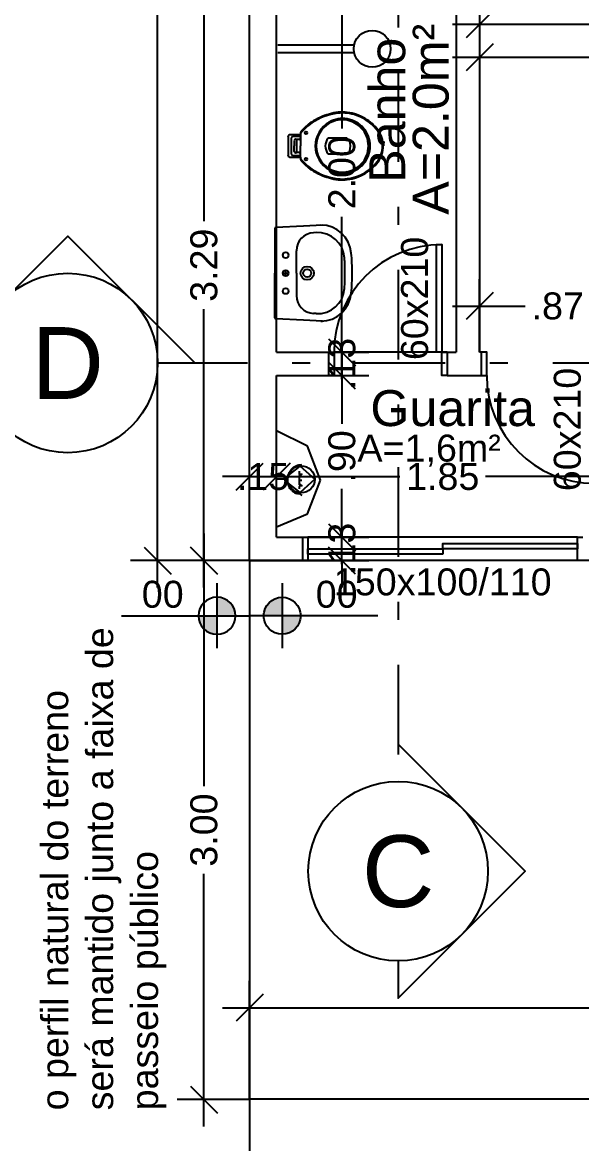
# Model space of a CAD drawing. Extents: x -120 to 178, y 5 to 129.
# Drawn here: x 8.46 to 11.57, y 72.68 to 78.92 of the extents above; entities that cross this region are included whole.
import ezdxf
from ezdxf.enums import TextEntityAlignment as Align

# ---------------------------------------------------------------- set-up
doc = ezdxf.new("R2010")
doc.units = 0
doc.header["$MEASUREMENT"] = 0
doc.linetypes.add('DASHDOT', pattern=[1, 0.5, -0.25, 0, -0.25])
doc.layers.get('0').update_dxf_attribs({"linetype": 'CONTINUOUS'})
doc.layers.get('DEFPOINTS').update_dxf_attribs({"linetype": 'CONTINUOUS'})
for name, color, linetype in [('cota', 1, 'CONTINUOUS'), ('janela-porta', 6, 'CONTINUOUS'), ('moveis', 253, 'CONTINUOUS'), ('nivel', 4, 'CONTINUOUS'), ('parede', 2, 'CONTINUOUS'), ('piso', 4, 'CONTINUOUS'), ('texto', 7, 'CONTINUOUS'), ('vegetacao', 82, 'CONTINUOUS')]:
    doc.layers.add(name, color=color, linetype=linetype)
doc.styles.add('ARIAL', font='arial.ttf')
doc.styles.add('ROMANS', font='arial.ttf', dxfattribs={"height": 1.5})
doc.styles.get("Standard").update_dxf_attribs({"font": 'arial.ttf'})
doc.dimstyles.new('cotass', dxfattribs={"dimtxt": 0.15, "dimasz": 0.15, "dimexe": 0.15, "dimexo": 0, "dimgap": 0.05, "dimtad": 0, "dimzin": 4, "dimdsep": 46, "dimtxsty": 'Standard', "dimblk": 'OBLIQUE', "dimcen": 0, "dimdle": 0.15, "dimclrd": 256, "dimclrt": 4, "dimadec": 0, "dimazin": 1, "dimtfac": 1, "dimtix": 1, "dimtofl": 0, "dimtmove": 0, "dimatfit": 3, "dimldrblk": 'OPEN30', "dimfxl": 0, "dimtolj": 1, "dimtzin": 0, "dimlwd": -1, "dimarcsym": 0})

# ---------------------------------------------------------------- blocks, each defined once
blk = doc.blocks.new('NIVEL')
at = {"layer": 'nivel'}
h = blk.add_hatch(color=256, dxfattribs=at)
h.paths.add_polyline_path([(0, 0.1375, 0.414214), (-0.1375, 0), (0, 0)])
h.paths.add_polyline_path([(0, 0), (0, -0.1375, 0.414214), (0.1375, 0)])
for p, q in [((0, 0.2417), (0, -0.2417)), ((0.7095, 0), (-0.2418, 0))]:
    blk.add_line(p, q, dxfattribs=at)
blk.add_circle((0, 0), 0.1375, dxfattribs=at)
blk = doc.blocks.new('_Oblique')
at = {"color": 0, "linetype": 'ByBlock', "lineweight": -2}
blk.add_line((-0.5, -0.5), (0.5, 0.5), dxfattribs=at)
blk = doc.blocks.new('*D6')
at = {"layer": 'cota', "linetype": 'Continuous', "transparency": 16777216}
for p, q in [((9.4656, 76.0737), (9.4656, 74.6672)), ((9.4656, 72.7717), (9.4656, 74.1782))]:
    blk.add_line(p, q, dxfattribs=at)
at = {"layer": 'cota', "color": 0, "linetype": 'Continuous', "lineweight": -2, "transparency": 16777216}
for p, q in [((9.7193, 75.9237), (9.3156, 75.9237)), ((9.7193, 72.9217), (9.3156, 72.9217))]:
    blk.add_line(p, q, dxfattribs=at)
at = {"layer": 'DEFPOINTS', "color": 0, "linetype": 'Continuous', "transparency": 16777216}
for p in [(9.7193, 75.9237), (9.4656, 72.9217), (9.7193, 72.9217)]:
    blk.add_point(p, dxfattribs=at)
at = {"layer": 'cota', "linetype": 'Continuous', "transparency": 16777216, "xscale": 0.15, "yscale": 0.15, "zscale": 0.15}
for p, rotation in [((9.4656, 75.9237), 90), ((9.4656, 72.9217), 270)]:
    blk.add_blockref('_Oblique', p, dxfattribs=dict(at, rotation=rotation))
at = {"layer": 'cota', "color": 4, "linetype": 'Continuous', "transparency": 16777216, "insert": (9.4656, 74.4227), "char_height": 0.15, "attachment_point": 5, "rotation": 90}
blk.add_mtext('\\A1;3.00', dxfattribs=at)
blk = doc.blocks.new('_Open30')
at = {"color": 0, "linetype": 'ByBlock', "lineweight": -2}
for p, q in [((-1, 0.268), (0, 0)), ((0, 0), (-1, -0.268)), ((0, 0), (-1, 0))]:
    blk.add_line(p, q, dxfattribs=at)
blk = doc.blocks.new('*D7')
at = {"layer": 'cota', "color": 0, "lineweight": -2, "transparency": 16777216}
for p, q in [((9.7193, 72.9237), (9.7193, 73.5828)), ((33.7193, 72.9237), (33.7193, 73.5828))]:
    blk.add_line(p, q, dxfattribs=at)
at = {"layer": 'cota', "transparency": 16777216}
for p, q in [((9.5693, 73.4328), (21.4152, 73.4328)), ((33.8693, 73.4328), (22.0235, 73.4328))]:
    blk.add_line(p, q, dxfattribs=at)
at = {"layer": 'DEFPOINTS', "color": 0, "transparency": 16777216}
for p in [(33.7193, 73.4328), (9.7193, 72.9237), (33.7193, 72.9237)]:
    blk.add_point(p, dxfattribs=at)
at = {"layer": 'cota', "transparency": 16777216, "xscale": 0.15, "yscale": 0.15, "zscale": 0.15, "rotation": 180}
blk.add_blockref('_Oblique', (9.7193, 73.4328), dxfattribs=at)
at = {"layer": 'cota', "transparency": 16777216, "xscale": 0.15, "yscale": 0.15, "zscale": 0.15}
blk.add_blockref('_Oblique', (33.7193, 73.4328), dxfattribs=at)
at = {"layer": 'cota', "color": 4, "transparency": 16777216, "insert": (21.7193, 73.4328), "char_height": 0.15, "attachment_point": 5}
blk.add_mtext('\\A1;24.00', dxfattribs=at)
blk = doc.blocks.new('*D9')
at = {"layer": 'cota', "color": 0, "lineweight": -2, "transparency": 16777216}
for p, q in [((9.7193, 72.9237), (9.7193, 72.2532)), ((29.4943, 72.9237), (29.4943, 72.2532))]:
    blk.add_line(p, q, dxfattribs=at)
at = {"layer": 'cota', "transparency": 16777216}
for p, q in [((9.5693, 72.4032), (19.3108, 72.4032)), ((29.6443, 72.4032), (19.9029, 72.4032))]:
    blk.add_line(p, q, dxfattribs=at)
at = {"layer": 'DEFPOINTS', "color": 0, "transparency": 16777216}
for p in [(9.7193, 72.9237), (29.4943, 72.9237), (9.7193, 72.4032)]:
    blk.add_point(p, dxfattribs=at)
at = {"layer": 'cota', "transparency": 16777216, "xscale": 0.15, "yscale": 0.15, "zscale": 0.15, "rotation": 180}
blk.add_blockref('_Oblique', (9.7193, 72.4032), dxfattribs=at)
at = {"layer": 'cota', "transparency": 16777216, "xscale": 0.15, "yscale": 0.15, "zscale": 0.15}
blk.add_blockref('_Oblique', (29.4943, 72.4032), dxfattribs=at)
at = {"layer": 'cota', "color": 4, "transparency": 16777216, "insert": (19.6068, 72.4032), "char_height": 0.15, "attachment_point": 5}
blk.add_mtext('\\A1;19.77', dxfattribs=at)
blk = doc.blocks.new('*D27')
at = {"layer": 'cota', "transparency": 16777216}
for p, q in [((10.2335, 79.2337), (10.2335, 78.3295)), ((10.2335, 76.9337), (10.2335, 77.8379))]:
    blk.add_line(p, q, dxfattribs=at)
at = {"layer": 'cota', "color": 0, "lineweight": -2, "transparency": 16777216}
for p, q in [((9.8693, 79.0837), (10.3835, 79.0837)), ((9.8693, 77.0837), (10.3835, 77.0837))]:
    blk.add_line(p, q, dxfattribs=at)
at = {"layer": 'DEFPOINTS', "color": 0, "transparency": 16777216}
for p in [(9.8693, 79.0837), (9.8693, 77.0837), (10.2335, 77.0837)]:
    blk.add_point(p, dxfattribs=at)
at = {"layer": 'cota', "transparency": 16777216, "xscale": 0.15, "yscale": 0.15, "zscale": 0.15}
for p, rotation in [((10.2335, 79.0837), 90), ((10.2335, 77.0837), 270)]:
    blk.add_blockref('_Oblique', p, dxfattribs=dict(at, rotation=rotation))
at = {"layer": 'cota', "color": 4, "transparency": 16777216, "insert": (10.2335, 78.0837), "char_height": 0.15, "attachment_point": 5, "rotation": 90}
blk.add_mtext('\\A1;2.00', dxfattribs=at)
blk = doc.blocks.new('*D28')
at = {"layer": 'cota', "transparency": 16777216}
for p, q in [((10.2335, 77.0837), (10.2335, 77.2337)), ((10.2335, 76.9537), (10.2335, 76.8037))]:
    blk.add_line(p, q, dxfattribs=at)
at = {"layer": 'cota', "color": 0, "lineweight": -2, "transparency": 16777216}
for p, q in [((9.8693, 77.0837), (10.3835, 77.0837)), ((9.8693, 76.9537), (10.3835, 76.9537))]:
    blk.add_line(p, q, dxfattribs=at)
at = {"layer": 'DEFPOINTS', "color": 0, "transparency": 16777216}
for p in [(9.8693, 77.0837), (9.8693, 76.9537), (10.2335, 76.9537)]:
    blk.add_point(p, dxfattribs=at)
at = {"layer": 'cota', "transparency": 16777216, "xscale": 0.15, "yscale": 0.15, "zscale": 0.15}
for p, rotation in [((10.2335, 77.0837), 270), ((10.2335, 76.9537), 90)]:
    blk.add_blockref('_Oblique', p, dxfattribs=dict(at, rotation=rotation))
at = {"layer": 'cota', "color": 4, "transparency": 16777216, "insert": (10.2335, 77.0187), "char_height": 0.15, "attachment_point": 5, "rotation": 90}
blk.add_mtext('\\A1;.13', dxfattribs=at)
blk = doc.blocks.new('*D29')
at = {"layer": 'cota', "transparency": 16777216}
for p, q in [((10.2335, 77.1037), (10.2335, 76.6848)), ((10.2335, 75.9037), (10.2335, 76.3226))]:
    blk.add_line(p, q, dxfattribs=at)
at = {"layer": 'cota', "color": 0, "lineweight": -2, "transparency": 16777216}
for p, q in [((9.8693, 76.9537), (10.3835, 76.9537)), ((9.8693, 76.0537), (10.3835, 76.0537))]:
    blk.add_line(p, q, dxfattribs=at)
at = {"layer": 'DEFPOINTS', "color": 0, "transparency": 16777216}
for p in [(9.8693, 76.9537), (9.8693, 76.0537), (10.2335, 76.0537)]:
    blk.add_point(p, dxfattribs=at)
at = {"layer": 'cota', "transparency": 16777216, "xscale": 0.15, "yscale": 0.15, "zscale": 0.15}
for p, rotation in [((10.2335, 76.9537), 90), ((10.2335, 76.0537), 270)]:
    blk.add_blockref('_Oblique', p, dxfattribs=dict(at, rotation=rotation))
at = {"layer": 'cota', "color": 4, "transparency": 16777216, "insert": (10.2335, 76.5037), "char_height": 0.15, "attachment_point": 5, "rotation": 90}
blk.add_mtext('\\A1;.90', dxfattribs=at)
blk = doc.blocks.new('*D30')
at = {"layer": 'cota', "transparency": 16777216}
for p, q in [((10.2335, 76.0537), (10.2335, 76.2037)), ((10.2335, 75.9237), (10.2335, 75.7737))]:
    blk.add_line(p, q, dxfattribs=at)
at = {"layer": 'cota', "color": 0, "lineweight": -2, "transparency": 16777216}
for p, q in [((9.8693, 76.0537), (10.3835, 76.0537)), ((9.8693, 75.9237), (10.3835, 75.9237))]:
    blk.add_line(p, q, dxfattribs=at)
at = {"layer": 'DEFPOINTS', "color": 0, "transparency": 16777216}
for p in [(9.8693, 76.0537), (9.8693, 75.9237), (10.2335, 75.9237)]:
    blk.add_point(p, dxfattribs=at)
at = {"layer": 'cota', "transparency": 16777216, "xscale": 0.15, "yscale": 0.15, "zscale": 0.15}
for p, rotation in [((10.2335, 76.0537), 270), ((10.2335, 75.9237), 90)]:
    blk.add_blockref('_Oblique', p, dxfattribs=dict(at, rotation=rotation))
at = {"layer": 'cota', "color": 4, "transparency": 16777216, "insert": (10.2335, 75.9887), "char_height": 0.15, "attachment_point": 5, "rotation": 90}
blk.add_mtext('\\A1;.13', dxfattribs=at)
blk = doc.blocks.new('*D35')
at = {"layer": 'cota', "transparency": 16777216}
for p, q in [((9.4656, 79.3637), (9.4656, 77.8136)), ((9.4656, 75.7737), (9.4656, 77.3238))]:
    blk.add_line(p, q, dxfattribs=at)
at = {"layer": 'cota', "color": 0, "lineweight": -2, "transparency": 16777216}
for p, q in [((9.7193, 79.2137), (9.3156, 79.2137)), ((9.7193, 75.9237), (9.3156, 75.9237))]:
    blk.add_line(p, q, dxfattribs=at)
at = {"layer": 'DEFPOINTS', "color": 0, "transparency": 16777216}
for p in [(9.7193, 79.2137), (9.4656, 75.9237), (9.7193, 75.9237)]:
    blk.add_point(p, dxfattribs=at)
at = {"layer": 'cota', "transparency": 16777216, "xscale": 0.15, "yscale": 0.15, "zscale": 0.15}
for p, rotation in [((9.4656, 79.2137), 90), ((9.4656, 75.9237), 270)]:
    blk.add_blockref('_Oblique', p, dxfattribs=dict(at, rotation=rotation))
at = {"layer": 'cota', "color": 4, "transparency": 16777216, "insert": (9.4656, 77.5687), "char_height": 0.15, "attachment_point": 5, "rotation": 90}
blk.add_mtext('\\A1;3.29', dxfattribs=at)
blk = doc.blocks.new('*D36')
at = {"layer": 'cota', "transparency": 16777216}
for p, q in [((9.2071, 121.3837), (9.2071, 98.8703)), ((9.2071, 75.7737), (9.2071, 98.2871))]:
    blk.add_line(p, q, dxfattribs=at)
at = {"layer": 'cota', "color": 0, "lineweight": -2, "transparency": 16777216}
for p, q in [((9.7193, 121.2337), (9.0571, 121.2337)), ((9.7193, 75.9237), (9.0571, 75.9237))]:
    blk.add_line(p, q, dxfattribs=at)
at = {"layer": 'DEFPOINTS', "color": 0, "transparency": 16777216}
for p in [(9.7193, 121.2337), (9.2071, 75.9237), (9.7193, 75.9237)]:
    blk.add_point(p, dxfattribs=at)
at = {"layer": 'cota', "transparency": 16777216, "xscale": 0.15, "yscale": 0.15, "zscale": 0.15}
for p, rotation in [((9.2071, 121.2337), 90), ((9.2071, 75.9237), 270)]:
    blk.add_blockref('_Oblique', p, dxfattribs=dict(at, rotation=rotation))
at = {"layer": 'cota', "color": 4, "transparency": 16777216, "insert": (9.2071, 98.5787), "char_height": 0.15, "attachment_point": 5, "rotation": 90}
blk.add_mtext('\\A1;45.31', dxfattribs=at)
blk = doc.blocks.new('*D122')
at = {"layer": 'cota', "color": 0, "lineweight": -2, "transparency": 16777216}
for p, q in [((10.9993, 79.2137), (10.9993, 78.7605)), ((12.8894, 79.2137), (12.8894, 78.7605))]:
    blk.add_line(p, q, dxfattribs=at)
at = {"layer": 'cota', "transparency": 16777216}
for p, q in [((10.8493, 78.9105), (11.7064, 78.9105)), ((13.0394, 78.9105), (12.1823, 78.9105))]:
    blk.add_line(p, q, dxfattribs=at)
at = {"layer": 'DEFPOINTS', "color": 0, "transparency": 16777216}
for p in [(10.9993, 79.2137), (12.8894, 79.2137), (12.8894, 78.9105)]:
    blk.add_point(p, dxfattribs=at)
at = {"layer": 'cota', "transparency": 16777216, "xscale": 0.15, "yscale": 0.15, "zscale": 0.15, "rotation": 180}
blk.add_blockref('_Oblique', (10.9993, 78.9105), dxfattribs=at)
at = {"layer": 'cota', "transparency": 16777216, "xscale": 0.15, "yscale": 0.15, "zscale": 0.15}
blk.add_blockref('_Oblique', (12.8894, 78.9105), dxfattribs=at)
at = {"layer": 'cota', "color": 4, "transparency": 16777216, "insert": (11.9443, 78.9105), "char_height": 0.15, "attachment_point": 5}
blk.add_mtext('\\A1;1.89', dxfattribs=at)
blk = doc.blocks.new('*D125')
at = {"layer": 'cota', "color": 0, "lineweight": -2, "transparency": 16777216}
for p, q in [((10.9993, 79.2137), (10.9993, 78.5768)), ((13.0894, 79.2137), (13.0894, 78.5768))]:
    blk.add_line(p, q, dxfattribs=at)
at = {"layer": 'cota', "transparency": 16777216}
for p, q in [((10.8493, 78.7268), (11.7981, 78.7268)), ((13.2394, 78.7268), (12.2906, 78.7268))]:
    blk.add_line(p, q, dxfattribs=at)
at = {"layer": 'DEFPOINTS', "color": 0, "transparency": 16777216}
for p in [(10.9993, 79.2137), (13.0894, 79.2137), (13.0894, 78.7268)]:
    blk.add_point(p, dxfattribs=at)
at = {"layer": 'cota', "transparency": 16777216, "xscale": 0.15, "yscale": 0.15, "zscale": 0.15, "rotation": 180}
blk.add_blockref('_Oblique', (10.9993, 78.7268), dxfattribs=at)
at = {"layer": 'cota', "transparency": 16777216, "xscale": 0.15, "yscale": 0.15, "zscale": 0.15}
blk.add_blockref('_Oblique', (13.0894, 78.7268), dxfattribs=at)
at = {"layer": 'cota', "color": 4, "transparency": 16777216, "insert": (12.0443, 78.7268), "char_height": 0.15, "attachment_point": 5}
blk.add_mtext('\\A1;2.09', dxfattribs=at)
blk = doc.blocks.new('*D126')
at = {"layer": 'cota', "color": 0, "lineweight": -2, "transparency": 16777216}
for p, q in [((10.9993, 77.0837), (10.9993, 77.4909)), ((11.8693, 77.0837), (11.8693, 77.4909))]:
    blk.add_line(p, q, dxfattribs=at)
at = {"layer": 'cota', "transparency": 16777216}
for p, q in [((10.8493, 77.3409), (11.253, 77.3409)), ((12.0193, 77.3409), (11.6157, 77.3409))]:
    blk.add_line(p, q, dxfattribs=at)
at = {"layer": 'DEFPOINTS', "color": 0, "transparency": 16777216}
for p in [(11.8693, 77.3409), (10.9993, 77.0837), (11.8693, 77.0837)]:
    blk.add_point(p, dxfattribs=at)
at = {"layer": 'cota', "transparency": 16777216, "xscale": 0.15, "yscale": 0.15, "zscale": 0.15, "rotation": 180}
blk.add_blockref('_Oblique', (10.9993, 77.3409), dxfattribs=at)
at = {"layer": 'cota', "transparency": 16777216, "xscale": 0.15, "yscale": 0.15, "zscale": 0.15}
blk.add_blockref('_Oblique', (11.8693, 77.3409), dxfattribs=at)
at = {"layer": 'cota', "color": 4, "transparency": 16777216, "insert": (11.4343, 77.3409), "char_height": 0.15, "attachment_point": 5}
blk.add_mtext('\\A1;.87', dxfattribs=at)
blk = doc.blocks.new('*D128')
at = {"layer": 'cota', "color": 0, "lineweight": -2, "transparency": 16777216}
for p, q in [((9.7193, 75.9237), (9.7193, 76.541)), ((9.8693, 76.0537), (9.8693, 76.541))]:
    blk.add_line(p, q, dxfattribs=at)
at = {"layer": 'cota', "transparency": 16777216}
for p, q in [((9.7193, 76.391), (9.5693, 76.391)), ((9.8693, 76.391), (10.0193, 76.391))]:
    blk.add_line(p, q, dxfattribs=at)
at = {"layer": 'DEFPOINTS', "color": 0, "transparency": 16777216}
for p in [(9.8693, 76.391), (9.8693, 76.0537), (9.7193, 75.9237)]:
    blk.add_point(p, dxfattribs=at)
at = {"layer": 'cota', "transparency": 16777216, "xscale": 0.15, "yscale": 0.15, "zscale": 0.15}
blk.add_blockref('_Oblique', (9.7193, 76.391), dxfattribs=at)
at = {"layer": 'cota', "transparency": 16777216, "xscale": 0.15, "yscale": 0.15, "zscale": 0.15, "rotation": 180}
blk.add_blockref('_Oblique', (9.8693, 76.391), dxfattribs=at)
at = {"layer": 'cota', "color": 4, "transparency": 16777216, "insert": (9.7943, 76.391), "char_height": 0.15, "attachment_point": 5}
blk.add_mtext('\\A1;.15', dxfattribs=at)
blk = doc.blocks.new('*D129')
at = {"layer": 'cota', "color": 0, "lineweight": -2, "transparency": 16777216}
for p, q in [((9.8693, 76.0537), (9.8693, 76.541)), ((11.7193, 76.0537), (11.7193, 76.541))]:
    blk.add_line(p, q, dxfattribs=at)
at = {"layer": 'cota', "transparency": 16777216}
for p, q in [((9.7193, 76.391), (10.556, 76.391)), ((11.8693, 76.391), (11.0327, 76.391))]:
    blk.add_line(p, q, dxfattribs=at)
at = {"layer": 'DEFPOINTS', "color": 0, "transparency": 16777216}
for p in [(11.7193, 76.391), (9.8693, 76.0537), (11.7193, 76.0537)]:
    blk.add_point(p, dxfattribs=at)
at = {"layer": 'cota', "transparency": 16777216, "xscale": 0.15, "yscale": 0.15, "zscale": 0.15, "rotation": 180}
blk.add_blockref('_Oblique', (9.8693, 76.391), dxfattribs=at)
at = {"layer": 'cota', "transparency": 16777216, "xscale": 0.15, "yscale": 0.15, "zscale": 0.15}
blk.add_blockref('_Oblique', (11.7193, 76.391), dxfattribs=at)
at = {"layer": 'cota', "color": 4, "transparency": 16777216, "insert": (10.7943, 76.391), "char_height": 0.15, "attachment_point": 5}
blk.add_mtext('\\A1;1.85', dxfattribs=at)

msp = doc.modelspace()

# ---------------------------------------------------------------- hatches: boundary and pattern name
at = {"layer": 'vegetacao'}
h = msp.add_hatch(dxfattribs=at)
h.set_pattern_fill('ANGLE', color=256, scale=2, style=0)
h.set_pattern_definition([(0, (4.21934, 69.4), (0, 0.55), [0.4, -0.15]), (90, (4.21934, 69.4), (-0.55, 3e-17), [0.4, -0.15])])
edge = h.paths.add_edge_path()
edge.add_line((33.5894, 75.9237), (33.5894, 116.2837))
edge.add_line((33.5894, 116.2837), (9.8693, 116.2837))
edge.add_line((9.8693, 116.2837), (9.8693, 110.2837))
edge.add_line((9.8693, 110.2837), (27.5894, 110.2837))
edge.add_arc((27.5894, 107.2837), 3, 0, 90, ccw=False)
edge.add_line((30.5894, 107.2837), (30.5894, 75.9237))
edge.add_line((30.5894, 75.9237), (33.5894, 75.9237))

# ---------------------------------------------------------------- linework, layer by layer
for p, q in [((10.0422, 76.5606), (9.8693, 76.6456)), ((10.1146, 76.3721), (10.0422, 76.5606)), ((9.8693, 76.1106), (9.8693, 76.4456)), ((9.9317, 76.3964), (10.0016, 76.4501)), ((9.9484, 76.4273), (9.9535, 76.4334)), ((9.9535, 76.4334), (9.959, 76.4389)), ((9.959, 76.4389), (9.9646, 76.444)), ((9.9646, 76.444), (9.9712, 76.4481)), ((9.9712, 76.4481), (9.9783, 76.4516)), ((9.9783, 76.4516), (9.9854, 76.4547)), ((9.9854, 76.4547), (9.993, 76.4567)), ((9.993, 76.4567), (10.0011, 76.4577)), ((10.0011, 76.4577), (10.0097, 76.4582)), ((10.0016, 76.4501), (10.0822, 76.3761)), ((10.0097, 76.4582), (10.0097, 76.4582)), ((9.9317, 76.3761), (9.8693, 76.3761)), ((9.9317, 76.3558), (9.9317, 76.3964)), ((9.9317, 76.3812), (9.9332, 76.3898)), ((9.9332, 76.3898), (9.9347, 76.3979)), ((9.9347, 76.3979), (9.9373, 76.406)), ((9.9373, 76.406), (9.9403, 76.4136)), ((9.9403, 76.4136), (9.9443, 76.4207)), ((9.9443, 76.4207), (9.9484, 76.4273)), ((9.996, 76.3721), (10.0097, 76.3721)), ((10.0822, 76.3761), (10.0016, 76.3021)), ((10.0422, 76.1835), (10.1146, 76.3721)), ((9.9327, 76.3548), (9.9317, 76.3634)), ((10.0016, 76.3021), (9.9317, 76.3558)), ((9.9347, 76.3467), (9.9327, 76.3548)), ((9.9373, 76.3396), (9.9347, 76.3467)), ((9.9403, 76.3325), (9.9373, 76.3396)), ((9.9438, 76.3259), (9.9403, 76.3325)), ((9.9479, 76.3204), (9.9438, 76.3259)), ((9.9525, 76.3148), (9.9479, 76.3204)), ((9.9525, 76.3148), (9.9626, 76.3057)), ((9.9687, 76.3021), (9.9626, 76.3057)), ((9.9687, 76.3021), (9.9808, 76.2971)), ((9.9879, 76.2955), (9.9808, 76.2971)), ((9.9945, 76.2945), (9.9879, 76.2955)), ((10.0016, 76.294), (9.9945, 76.2945)), ((10.0016, 76.294), (10.0097, 76.2859)), ((9.8693, 76.1106), (10.0422, 76.1835))]:
    msp.add_line(p, q)
msp.add_lwpolyline([(9.7193, 75.9237), (9.7193, 121.2337), (33.7393, 121.2337), (33.7393, 75.9237)], close=True)
msp.add_lwpolyline([(9.996, 76.4207), (9.996, 76.4045), (10.0097, 76.4045), (10.0016, 76.3964), (9.996, 76.3964), (9.996, 76.3721), (10.0016, 76.3721), (9.996, 76.3639), (9.996, 76.3477), (10.0016, 76.3477), (10.0097, 76.3396), (10.0016, 76.3396), (9.996, 76.3315), (9.996, 76.3234)])
msp.add_circle((10.0069, 76.3761), 0.0753)
at = {"layer": 'cota', "color": 6, "linetype": 'DASHDOT'}
for points in [[(10.5462, 80.8435), (10.5462, 74.6936)], [(9.2071, 77.024), (13.4478, 77.024)]]:
    msp.add_lwpolyline(points, dxfattribs=at)
at = {"layer": 'cota', "color": 6, "linetype": 'Continuous'}
for points in [[(8.2071, 77.024), (8, 77.024), (8.7071, 77.7311), (9.4142, 77.024)], [(10.5462, 73.6936), (10.5462, 73.4865), (11.2533, 74.1936), (10.5462, 74.9007)]]:
    msp.add_lwpolyline(points, dxfattribs=at)
at = {"layer": 'cota', "color": 6}
for centre in [(8.7071, 77.024), (10.5462, 74.1936)]:
    msp.add_circle(centre, 0.5, dxfattribs=at)
at = {"layer": 'janela-porta'}
for p, q in [((11.5443, 76.0537), (10.0443, 76.0537)), ((11.5443, 75.9237), (10.0443, 75.9237))]:
    msp.add_line(p, q, dxfattribs=at)
for points in [[(10.7894, 77.0837), (10.7593, 77.0837), (10.7593, 77.6837), (10.7894, 77.6837), (10.7894, 77.0837)], [(11.5443, 75.9887), (10.7943, 75.9887), (10.7943, 76.0187), (11.5443, 76.0187), (11.5443, 75.9887)], [(10.7943, 75.9587), (10.0443, 75.9587), (10.0443, 75.9887), (10.7943, 75.9887), (10.7943, 75.9587)]]:
    msp.add_lwpolyline(points, close=True, dxfattribs=at)
for points in [[(10.1593, 77.0837), (10.1894, 77.0837), (10.1894, 76.9537), (10.1593, 76.9537)], [(10.8193, 76.9537), (10.7894, 76.9537), (10.7894, 77.0837), (10.8193, 77.0837)], [(11.0093, 76.9537), (11.0394, 76.9537), (11.0394, 77.0837), (11.0093, 77.0837)], [(10.0143, 76.0537), (10.0443, 76.0537), (10.0443, 75.9237), (10.0143, 75.9237)], [(11.5743, 75.9237), (11.5443, 75.9237), (11.5443, 76.0537), (11.5743, 76.0537)]]:
    msp.add_lwpolyline(points, dxfattribs=at)
for centre, start, end in [((10.7894, 77.0837), 90, 180), ((11.6394, 76.9537), 180, 270)]:
    msp.add_arc(centre, 0.6, start, end, dxfattribs=at)
at = {"layer": 'moveis'}
for p, q in [((10.3013, 78.7941), (9.8761, 78.7941)), ((9.8761, 78.7541), (10.3013, 78.7541)), ((10.0032, 78.3071), (10.0032, 78.3019)), ((9.9332, 78.2841), (9.9332, 78.2326)), ((10.0032, 78.2951), (9.9451, 78.2951)), ((9.9517, 78.2776), (9.9517, 78.2326)), ((10.0032, 78.2851), (9.9592, 78.2851)), ((9.9682, 78.2641), (9.9682, 78.2326)), ((9.9797, 78.2681), (9.9797, 78.2326)), ((9.9952, 78.2686), (9.9841, 78.2686)), ((10.0032, 78.3019), (10.0032, 78.2951)), ((10.0032, 78.2951), (10.0032, 78.2326)), ((10.2532, 78.2771), (10.1572, 78.2771)), ((9.9332, 78.2326), (9.9332, 78.1811)), ((9.9517, 78.2326), (9.9517, 78.1876)), ((9.9592, 78.1801), (10.0032, 78.1801)), ((9.9682, 78.2011), (9.9682, 78.2326)), ((9.9797, 78.2326), (9.9797, 78.1971)), ((9.9952, 78.1966), (9.9841, 78.1966)), ((10.0032, 78.1701), (10.0032, 78.2326)), ((10.1572, 78.1881), (10.2532, 78.1881)), ((9.9451, 78.1701), (10.0032, 78.1701)), ((10.0032, 78.1701), (10.0032, 78.1633)), ((10.0032, 78.1633), (10.0032, 78.1581)), ((9.8602, 77.7737), (9.8602, 77.5245)), ((10.0202, 77.7866), (9.8649, 77.7787)), ((10.1247, 77.792), (10.0202, 77.7866)), ((10.09, 77.7502), (10.0751, 77.7494)), ((9.9802, 77.5245), (9.9802, 77.6495)), ((9.8602, 77.2753), (9.8602, 77.5245)), ((9.9102, 77.5245), (9.9302, 77.5245)), ((9.9202, 77.5145), (9.9202, 77.5345)), ((9.9802, 77.5245), (9.9802, 77.3995)), ((10.0202, 77.2624), (9.8649, 77.2703)), ((10.1247, 77.257), (10.0202, 77.2624)), ((10.09, 77.2988), (10.0751, 77.2996)), ((10.1162, 77.257), (10.1247, 77.257))]:
    msp.add_line(p, q, dxfattribs=at)
for centre, radius in [((10.4017, 78.7741), 0.1023), ((10.0332, 78.3056), 0.0075), ((10.0332, 78.1596), 0.0075), ((9.9202, 77.6245), 0.016), ((10.0402, 77.5245), 0.0375), ((9.9202, 77.5245), 0.016), ((10.0402, 77.5245), 0.0225), ((9.9202, 77.4245), 0.016)]:
    msp.add_circle(centre, radius, dxfattribs=at)
for centre, radius, start, end in [((10.2514, 78.0872), 0.3352, 105.25247, 124.15237), ((10.2514, 78.0872), 0.3307, 97.29349, 124.15027), ((10.2334, 78.1777), 0.2433, 82.95474, 106.76221), ((10.2367, 78.2402), 0.1458, 79.55444, 120.29806), ((10.2353, 78.2332), 0.1451, 78.93356, 119.80521), ((10.2334, 78.1777), 0.2388, 82.94943, 95.75928), ((10.2352, 78.1727), 0.2435, 58.93256, 83.52219), ((10.2352, 78.1727), 0.248, 58.92694, 83.51697), ((10.2359, 78.2294), 0.1566, 41.22241, 79.97195), ((10.2362, 78.2345), 0.1437, 43.07355, 79.19214), ((10.2224, 78.157), 0.2636, 38.17023, 58.31393), ((10.2224, 78.157), 0.2681, 38.16028, 58.31912), ((10.0125, 78.3008), 0.00945, 141.34842, 173.01196), ((10.0133, 78.3074), 0.0102, 134.7561, 181.69141), ((10.2444, 78.1004), 0.3159, 124.46414, 139.24539), ((10.2444, 78.1004), 0.3204, 124.46191, 138.05209), ((10.2396, 78.2319), 0.1544, 119.65588, 179.75122), ((10.2358, 78.2329), 0.1456, 119.91141, 180.11224), ((10.2385, 78.2343), 0.1422, 359.33643, 43.77161), ((10.2375, 78.2327), 0.1532, 359.94525, 40.6637), ((10.3142, 78.2329), 0.1445, 359.87183, 36.98004), ((10.3142, 78.2329), 0.149, 359.87183, 36.99808), ((9.9449, 78.2834), 0.0118, 88.70105, 176.31982), ((9.9589, 78.2778), 0.00728, 88.27496, 181.72504), ((9.9748, 78.2644), 0.00666, 143.89771, 182.04285), ((9.9737, 78.2642), 0.00592, 112.59836, 136.06399), ((9.9758, 78.2573), 0.0131, 70.34183, 109.38751), ((9.985, 78.2805), 0.0119, 245.97961, 265.94794), ((9.9949, 78.2769), 0.00832, 272.01489, 355.28198), ((10.2089, 78.2326), 0.0683, 139.3118, 220.68823), ((10.2536, 78.253), 0.0241, 23.51041, 90.89053), ((10.1966, 78.2326), 0.0846, 339.22229, 20.77771), ((9.9449, 78.1819), 0.0118, 183.68018, 271.29895), ((9.9589, 78.1874), 0.00728, 178.27496, 271.72504), ((9.9748, 78.2009), 0.00666, 177.95715, 216.10229), ((9.9737, 78.2011), 0.00592, 223.93604, 247.40167), ((9.9758, 78.2079), 0.0131, 250.61249, 289.65814), ((9.985, 78.1848), 0.0119, 94.05209, 114.02042), ((9.9949, 78.1883), 0.00832, 4.71802, 87.98511), ((10.2396, 78.2333), 0.1544, 180.24878, 240.34412), ((10.2358, 78.2323), 0.1456, 179.88776, 240.08862), ((10.2536, 78.2122), 0.0241, 269.1095, 336.48959), ((10.2385, 78.231), 0.1422, 316.22839, 0.66357), ((10.2375, 78.2325), 0.1532, 319.3363, 0.05475), ((10.3142, 78.2323), 0.1445, 323.01996, 0.12817), ((10.3142, 78.2323), 0.149, 323.00192, 0.12817), ((10.0125, 78.1645), 0.00945, 186.98804, 218.65161), ((10.0133, 78.1579), 0.0102, 178.30859, 225.2439), ((10.2444, 78.3648), 0.3159, 220.75464, 235.53589), ((10.2444, 78.3648), 0.3204, 221.94788, 235.53809), ((10.2362, 78.2307), 0.1437, 280.80786, 316.92645), ((10.2359, 78.2358), 0.1566, 280.02805, 318.77759), ((10.2224, 78.3083), 0.2636, 301.6861, 321.82977), ((10.2224, 78.3083), 0.2681, 301.68091, 321.83972), ((10.2514, 78.378), 0.3352, 235.84766, 254.7475), ((10.2514, 78.378), 0.3307, 235.84973, 262.70648), ((10.2353, 78.2321), 0.1451, 240.19482, 281.06641), ((10.2367, 78.225), 0.1458, 239.7019, 280.44556), ((10.2352, 78.2926), 0.2435, 276.47784, 301.06744), ((10.2352, 78.2926), 0.248, 276.48303, 301.07306), ((10.2334, 78.2875), 0.2433, 253.23779, 277.04529), ((10.2334, 78.2875), 0.2388, 264.24072, 277.05057), ((9.8652, 77.7737), 0.005, 92.9418, 180), ((10.0802, 77.6495), 0.1, 92.9418, 180), ((10.0978, 77.6004), 0.15, 3.7164, 92.9418), ((10.1162, 77.622), 0.17, 4.69812, 90), ((8.9298, 77.5245), 1.3604, 0, 4.69812), ((8.9298, 77.5245), 1.3204, 0, 3.7164), ((8.9298, 77.5245), 1.3204, 356.2836, 0), ((8.9298, 77.5245), 1.3604, 355.30188, 0), ((10.0978, 77.4486), 0.15, 267.05823, 356.2836), ((10.0802, 77.3995), 0.1, 180, 267.05823), ((10.1162, 77.427), 0.17, 270, 355.30188), ((9.8652, 77.2753), 0.005, 180, 267.05823)]:
    msp.add_arc(centre, radius, start, end, dxfattribs=at)
at = {"layer": 'parede'}
for p, q in [((9.7193, 75.9237), (9.7193, 79.2137)), ((10.9993, 79.2137), (10.9993, 77.0837)), ((9.8693, 77.0837), (9.8693, 79.0837)), ((10.8693, 79.0837), (10.8693, 77.0837)), ((9.8693, 77.0837), (10.1593, 77.0837)), ((10.1593, 77.0837), (10.1593, 76.9537)), ((10.8193, 77.0837), (10.8693, 77.0837)), ((10.8193, 77.0837), (10.8193, 76.9537)), ((11.0093, 77.0837), (10.9993, 77.0837)), ((11.0093, 76.9537), (11.0093, 77.0837)), ((9.8693, 76.0537), (9.8693, 76.9537)), ((9.8693, 76.9537), (10.1593, 76.9537)), ((10.8193, 76.9537), (11.0093, 76.9537)), ((9.8693, 76.0537), (10.0143, 76.0537)), ((10.0143, 76.0537), (10.0143, 75.9237)), ((9.7193, 75.9237), (10.0143, 75.9237))]:
    msp.add_line(p, q, dxfattribs=at)
at = {"layer": 'piso'}
for p, q in [((10.8193, 77.0837), (10.1894, 77.0837)), ((9.7193, 75.9237), (9.7193, 72.9237)), ((24.5693, 75.9237), (9.8693, 75.9237)), ((33.7193, 72.9237), (9.7193, 72.9237))]:
    msp.add_line(p, q, dxfattribs=at)

# ---------------------------------------------------------------- block references
at = {"layer": 'nivel', "yscale": 0.75, "zscale": 0.75}
for p, xscale in [((9.538, 75.6161), -0.75), ((9.9007, 75.6161), 0.75)]:
    msp.add_blockref('NIVEL', p, dxfattribs=dict(at, xscale=xscale))

# ---------------------------------------------------------------- texts
at = {"layer": 'cota', "color": 6, "style": 'ROMANS'}
for s, p in [('D', (8.7071, 77.024)), ('C', (10.5462, 74.1936))]:
    msp.add_text(s, height=0.4, dxfattribs=at).set_placement(p, align=Align.MIDDLE_CENTER)
at = {"layer": 'texto'}
for s, height, p in [('A=2.0m²', 0.2, (10.8872, 78.3816)), ('Banho', 0.2, (10.6455, 78.4319)), ('60x210', 0.15, (10.7574, 77.3837)), ('60x210', 0.15, (11.6074, 76.6537))]:
    msp.add_text(s, height=height, rotation=90, dxfattribs=at).set_placement(p, align=Align.BOTTOM_CENTER)
for s, height, p in [('Guarita', 0.2, (10.8496, 76.6127)), ('A=1,6m²', 0.15, (10.7186, 76.43)), ('150x100/110', 0.15, (10.7943, 75.6849)), ('00', 0.15, (9.236, 75.6161)), ('00', 0.15, (10.204, 75.6161))]:
    msp.add_text(s, height=height, dxfattribs=at).set_placement(p, align=Align.BOTTOM_CENTER)
at = {"layer": 'texto', "insert": (9.2553, 72.8616), "char_height": 0.15, "width": 2.723049, "attachment_point": 7, "rotation": 90, "style": 'ARIAL'}
msp.add_mtext('o perfil natural do terreno será mantido junto a faixa de passeio público', dxfattribs=at)

# ---------------------------------------------------------------- dimensions: what is measured, and where the dimension line sits
at = {"layer": 'cota'}
for base, p1, p2, angle, picture, middle in [((9.2071, 75.9237), (9.7193, 121.2337), (9.7193, 75.9237), 90, '*D36', (9.2071, 98.5787)), ((9.4656, 75.9237), (9.7193, 79.2137), (9.7193, 75.9237), 90, '*D35', (9.4656, 77.5687)), ((9.7193444094, 72.4032386616), (29.4943444094, 72.9236945912), (9.7193444094, 72.9236945912), 180, '*D9', (19.6068444094, 72.4032386616))]:
    dim = msp.add_linear_dim(base=base, p1=p1, p2=p2, angle=angle, dimstyle='cotass', dxfattribs=at)
    dim.commit()
    dim.dimension.update_dxf_attribs({"geometry": picture, "text_midpoint": middle})
for base, p1, p2, picture, middle in [((10.2335, 77.0837), (9.8693, 79.0837), (9.8693, 77.0837), '*D27', (10.2335, 78.0837)), ((10.2335, 76.9537), (9.8693, 77.0837), (9.8693, 76.9537), '*D28', (10.2335, 77.0187)), ((10.2335, 76.0537), (9.8693, 76.9537), (9.8693, 76.0537), '*D29', (10.2335, 76.5037)), ((10.2335, 75.9237), (9.8693, 76.0537), (9.8693, 75.9237), '*D30', (10.2335, 75.9887))]:
    dim = msp.add_linear_dim(base=base, p1=p1, p2=p2, angle=90, dimstyle='cotass', override={"dimtmove": 1}, dxfattribs=at)
    dim.commit()
    dim.dimension.update_dxf_attribs({"geometry": picture, "text_midpoint": middle})
for base, p1, p2, picture, middle in [((12.8894, 78.9105), (10.9993, 79.2137), (12.8894, 79.2137), '*D122', (11.9443, 78.9105)), ((11.7193, 76.391), (9.8693, 76.0537), (11.7193, 76.0537), '*D129', (10.7943, 76.391))]:
    dim = msp.add_linear_dim(base=base, p1=p1, p2=p2, dimstyle='cotass', override={"dimtmove": 1}, dxfattribs=at)
    dim.commit()
    dim.dimension.update_dxf_attribs({"geometry": picture, "text_midpoint": middle})
for base, p1, p2, picture, middle in [((13.0894, 78.7268), (10.9993, 79.2137), (13.0894, 79.2137), '*D125', (12.0443, 78.7268)), ((11.8693, 77.3409), (10.9993, 77.0837), (11.8693, 77.0837), '*D126', (11.4343, 77.3409)), ((9.8693, 76.391), (9.7193, 75.9237), (9.8693, 76.0537), '*D128', (9.7943, 76.391)), ((33.7193, 73.4328), (9.7193, 72.9237), (33.7193, 72.9237), '*D7', (21.7193, 73.4328))]:
    dim = msp.add_linear_dim(base=base, p1=p1, p2=p2, dimstyle='cotass', dxfattribs=at)
    dim.commit()
    dim.dimension.update_dxf_attribs({"geometry": picture, "text_midpoint": middle})
at = {"layer": 'cota', "linetype": 'Continuous'}
dim = msp.add_aligned_dim(p1=(9.7193, 75.9237), p2=(9.7193, 72.9217), distance=-0.2537, dimstyle='cotass', dxfattribs=at)
dim.commit()
dim.dimension.update_dxf_attribs({"geometry": '*D6', "text_midpoint": (9.4656, 74.4227)})

doc.saveas('drawing.dxf')
